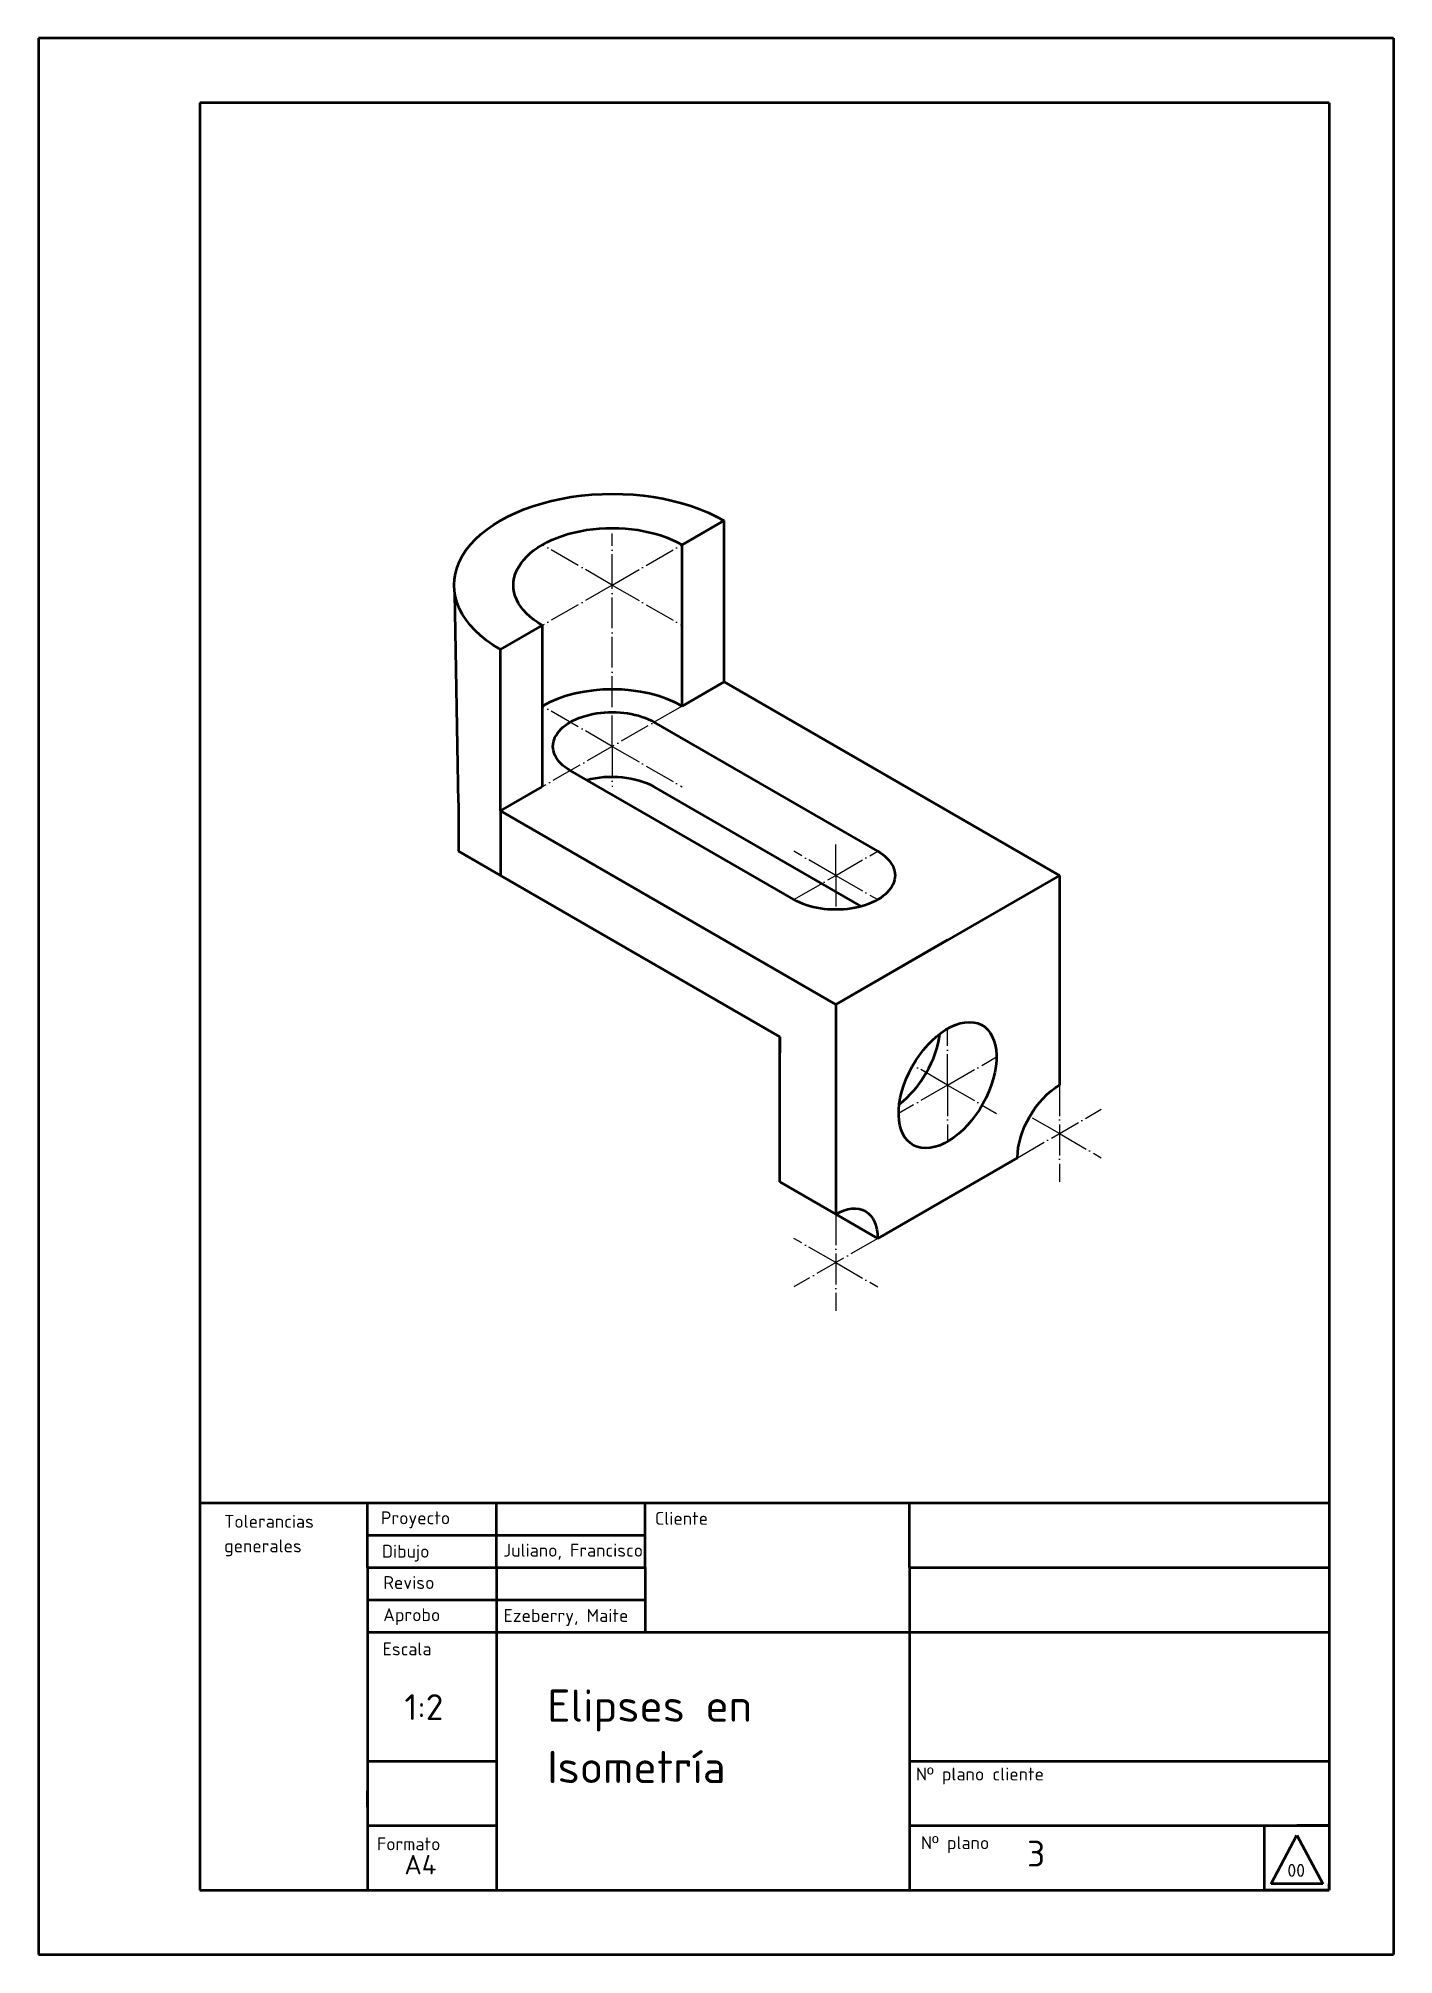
# Model space of a CAD drawing. Header units: millimetres. Extents: x 2667 to 2877, y 1860 to 2157.
import ezdxf

# ---------------------------------------------------------------- set-up
doc = ezdxf.new("R2010")
doc.units = ezdxf.units.MM
doc.header["$LTSCALE"] = 0.2
doc.linetypes.add('ACAD_ISO04W100', pattern=[30, 24, -3, 0, -3])
doc.layers.get('0').update_dxf_attribs({"lineweight": 50})
doc.layers.add('capaCotas', color=7, linetype='Continuous', lineweight=25)
doc.styles.get("Standard").update_dxf_attribs({"font": 'isocpeur.ttf', "height": 2})

msp = doc.modelspace()

# ---------------------------------------------------------------- linework, layer by layer
for p, q in [((2876.74, 2157.5), (2666.74, 2157.5)), ((2666.74, 2157.5), (2666.74, 1860.5)), ((2876.74, 2157.5), (2876.74, 1860.5)), ((2866.74, 2147.5), (2691.74, 2147.5)), ((2691.74, 2147.5), (2691.74, 1870.5)), ((2866.74, 2147.5), (2866.74, 1870.5)), ((2691.74, 1930.5), (2866.74, 1930.5)), ((2717.74, 1920.5), (2717.74, 1930.5)), ((2737.74, 1920.5), (2737.74, 1930.5)), ((2760.74, 1920.5), (2760.74, 1930.5)), ((2801.74, 1920.5), (2801.74, 1930.5)), ((2717.74, 1925.5), (2760.74, 1925.5)), ((2717.74, 1920.5), (2760.74, 1920.5)), ((2717.74, 1920.5), (2717.74, 1870.5)), ((2737.74, 1920.5), (2737.74, 1870.5)), ((2760.74, 1920.5), (2760.74, 1910.5)), ((2801.74, 1920.5), (2801.74, 1870.5)), ((2801.74, 1920.5), (2866.74, 1920.5)), ((2717.74, 1915.5), (2760.74, 1915.5)), ((2717.74, 1910.5), (2760.74, 1910.5)), ((2760.74, 1910.5), (2801.74, 1910.5)), ((2801.74, 1910.5), (2866.74, 1910.5)), ((2717.74, 1890.5), (2737.74, 1890.5)), ((2801.74, 1890.5), (2866.74, 1890.5)), ((2717.74, 1883.37), (2717.74, 1885.87)), ((2717.74, 1883.37), (2717.74, 1880.5)), ((2717.74, 1880.5), (2737.74, 1880.5)), ((2717.74, 1880.5), (2717.74, 1880.5)), ((2717.74, 1880.5), (2720.24, 1880.5)), ((2801.74, 1880.5), (2866.74, 1880.5)), ((2691.74, 1870.5), (2866.74, 1870.5)), ((2666.74, 1860.5), (2876.74, 1860.5))]:
    msp.add_line(p, q)
at = {"lineweight": 50}
for p, q in [((2766.48, 2079.01), (2772.98, 2082.76)), ((2772.98, 2057.76), (2772.98, 2082.76)), ((2766.48, 2054.01), (2766.48, 2079.01)), ((2731.84, 2039.01), (2731.27, 2071.43)), ((2738.34, 2062.76), (2744.83, 2066.51)), ((2744.83, 2066.51), (2744.83, 2041.51)), ((2738.34, 2037.76), (2738.34, 2062.76)), ((2766.48, 2054.01), (2772.98, 2057.76)), ((2824.94, 2027.76), (2772.98, 2057.76)), ((2796.79, 2031.51), (2762.15, 2051.51)), ((2783.8, 2024.01), (2749.16, 2044.01)), ((2738.34, 2037.76), (2744.83, 2041.51)), ((2794.26, 2022.97), (2762.15, 2041.51)), ((2731.84, 2039.01), (2731.84, 2031.51)), ((2790.3, 2007.76), (2738.34, 2037.76)), ((2738.34, 2037.76), (2738.34, 2027.76)), ((2738.34, 2027.76), (2731.84, 2031.51)), ((2781.64, 2002.76), (2738.34, 2027.76)), ((2824.94, 2027.76), (2790.3, 2007.76)), ((2824.94, 2027.76), (2824.94, 1995.26)), ((2790.3, 2007.76), (2807.62, 2017.76)), ((2790.3, 2007.76), (2790.3, 1975.26)), ((2781.64, 1980.26), (2781.64, 2002.76)), ((2781.64, 2002.76), (2781.64, 2000.26)), ((2802.34, 1998.31), (2802.28, 1998.34)), ((2818.45, 1984.01), (2796.79, 1971.51)), ((2790.3, 1975.26), (2781.64, 1980.26)), ((2796.79, 1971.51), (2790.3, 1975.26)), ((2856.74, 1870.5), (2856.74, 1880.5)), ((2866.74, 1880.5), (2861.74, 1880.5)), ((2857.74, 1871.5), (2861.74, 1879)), ((2861.74, 1879), (2865.74, 1871.5)), ((2865.74, 1871.5), (2857.74, 1871.5)), ((2865.74, 1871.5), (2861.74, 1871.5)), ((2866.74, 1870.5), (2866.74, 1871.5)), ((2866.74, 1870.5), (2856.74, 1870.5))]:
    msp.add_line(p, q, dxfattribs=at)
at = {"lineweight": 50, "extrusion": (0, 0, -1)}
for centre, major_axis, start_param, end_param in [((2755.66, 2072.76), (24.49, 0), 2.356194, 5.497787), ((2755.66, 2072.76), (15.31, 0), 2.356194, 5.497787), ((2755.66, 2047.76), (9.19, 0), 2.356194, 5.497787), ((2755.66, 2037.76), (9.19, 0), 4.266828, 5.497787), ((2790.3, 2027.76), (9.19, 0), 5.497787, 8.63938), ((2807.62, 1995.26), (-5.36, -9.28), 1.249046, 7.532231), ((2824.94, 1987.76), (-4.59, -7.95), 0.785398, 2.356194), ((2790.3, 1967.76), (-4.59, -7.95), 2.356194, 3.926991)]:
    msp.add_ellipse(centre, major_axis=major_axis, ratio=0.57735, start_param=start_param, end_param=end_param, dxfattribs=at)
at = {"lineweight": 50}
for centre, major_axis, start_param, end_param in [((2755.66, 2047.76), (-15.31, 0), 3.926991, 5.497787), ((2798.96, 2000.26), (-5.36, -9.28), 0.944053, 2.200636)]:
    msp.add_ellipse(centre, major_axis=major_axis, ratio=0.57735, start_param=start_param, end_param=end_param, dxfattribs=at)
at = {"layer": 'capaCotas', "color": 0, "linetype": 'ACAD_ISO04W100', "lineweight": 25}
for p, q in [((2755.66, 2072.76), (2744.83, 2079.01)), ((2755.66, 2072.76), (2755.66, 2080.76)), ((2755.66, 2072.76), (2766.48, 2079.01)), ((2755.66, 2072.76), (2744.83, 2066.51)), ((2755.66, 2047.76), (2755.66, 2072.76)), ((2755.66, 2072.76), (2766.48, 2066.51)), ((2766.48, 2054.01), (2744.83, 2041.51)), ((2755.66, 2047.76), (2744.83, 2054.01)), ((2755.66, 2047.76), (2766.48, 2041.51)), ((2755.66, 2047.76), (2755.66, 2041.51)), ((2790.3, 2027.76), (2783.8, 2031.51)), ((2790.3, 2027.76), (2790.3, 2032.76)), ((2790.3, 2027.76), (2796.79, 2031.51)), ((2783.8, 2024.01), (2790.3, 2027.76)), ((2790.3, 2027.76), (2796.79, 2024.01)), ((2790.3, 2027.76), (2790.3, 2022.76)), ((2807.62, 1995.26), (2807.62, 2004.01)), ((2807.62, 1995.26), (2815.2, 1999.63)), ((2807.62, 1995.26), (2802.28, 1998.34)), ((2807.62, 1995.26), (2800.04, 1990.88)), ((2807.62, 1995.26), (2807.62, 1986.51)), ((2807.62, 1995.26), (2815.2, 1990.88)), ((2824.94, 1995.26), (2824.94, 1980.26)), ((2818.45, 1984.01), (2831.44, 1991.51)), ((2824.94, 1987.76), (2820.35, 1990.41)), ((2824.94, 1987.76), (2831.44, 1984.01)), ((2790.3, 1975.26), (2790.3, 1960.26)), ((2796.79, 1971.51), (2783.8, 1964.01)), ((2790.3, 1967.76), (2783.8, 1971.51)), ((2790.3, 1967.76), (2796.79, 1964.01))]:
    msp.add_line(p, q, dxfattribs=at)

# ---------------------------------------------------------------- texts
for s, height, p in [('Tolerancias', 2, (2695.53, 1926.65)), ('Proyecto', 2, (2719.8, 1927.2)), ('Cliente', 2, (2762.28, 1927.12)), ('generales', 2, (2695.53, 1922.85)), ('Dibujo', 2, (2719.97, 1922.02)), ('Juliano, Francisco', 2, (2738.79, 1922.18)), ('Reviso', 2, (2720.19, 1917.17)), ('Aprobo', 2, (2720.18, 1912.18)), ('Ezeberry, Maite', 2, (2738.82, 1912.06)), ('Escala ', 2, (2720.08, 1906.88)), ('1:2', 4, (2723.46, 1896.87)), ('Elipses en', 5, (2745.6, 1896.59)), ('Isometría', 5, (2745.6, 1887.09)), ('Nº plano cliente', 2, (2802.72, 1887.49)), ('Formato', 2, (2719.21, 1876.67)), ('Nº plano ', 2, (2803.5, 1876.85)), ('3', 4, (2819.93, 1874.16)), ('A4', 3, (2723.46, 1872.95)), ('00', 2, (2860.27, 1872.56))]:
    msp.add_text(s, height=height).set_placement(p)

doc.saveas('drawing.dxf')
